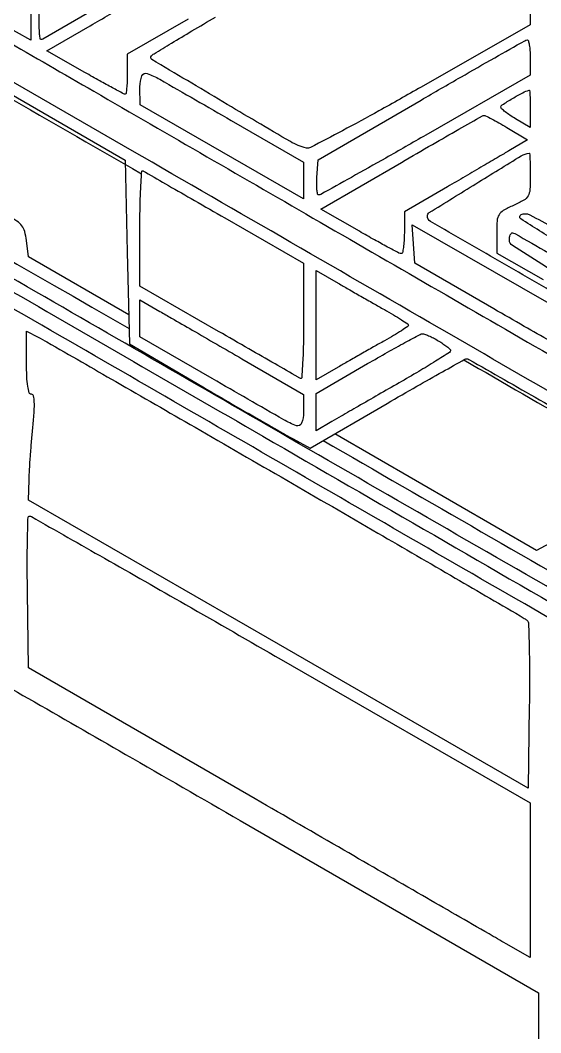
# Model space of a CAD drawing. Header units: millimetres. Extents: x -300689 to 10556, y -104928 to 107291.
# Drawn here: x -20676.21 to -20661.36, y 28066.75 to 28095.62 of the extents above; entities that cross this region are included whole.
import ezdxf

# ---------------------------------------------------------------- set-up
doc = ezdxf.new("R2010")
doc.units = ezdxf.units.MM
doc.layers.add('Слой1', color=7, linetype='Continuous')

msp = doc.modelspace()

# ---------------------------------------------------------------- linework, layer by layer
for points in [[(-20582.4325, 28114.1294, -0.000002), (-20613.3603, 28096.2746, -0.000003), (-20644.2434, 28078.4459, -0.131641), (-20644.4652, 28078.3865, -0.131717), (-20644.6926, 28078.4474, -0.000611), (-20646.8335, 28079.6877, -0.000321), (-20649.016, 28080.9575, -0.491909), (-20649.0262, 28081.0362, -0.282385), (-20648.9851, 28081.046, -0.007797), (-20648.8042, 28080.9838, -0.013841), (-20648.5877, 28080.8988, -0.008783), (-20648.3402, 28080.7883, 0.030909), (-20647.5152, 28080.4633, 0.031145), (-20646.6585, 28080.2433, 0.02874), (-20645.7206, 28080.1192, 0.019842), (-20644.6499, 28080.0824, 0.01788), (-20643.6036, 28080.1253, 0.031503), (-20642.7471, 28080.2458, 0.033897), (-20641.9568, 28080.4649, 0.025085), (-20641.117, 28080.8086, 0.020593), (-20640.5576, 28081.0997, 0.00005), (-20632.7293, 28085.5928, 0.000326)], [(-20587.7542, 28175.7718, 0.000003), (-20607.9888, 28187.4736, 0.000096)], [(-20638.4823, 28147.8892, -0.001266), (-20641.5548, 28146.1271, -0.004672), (-20643.5088, 28145.0372, -0.001768), (-20644.9459, 28144.2597, -0.259879), (-20645.129, 28144.2627, 0.000291), (-20645.2752, 28144.3472), (-20650.6471, 28147.4477, 0.000002), (-20656.6119, 28150.8904, 0.000001), (-20663.6617, 28154.9592, -0.000248)], [(-20689.8745, 28164.198, -0.000006), (-20683.9242, 28160.766, -0.000031), (-20677.169, 28156.8691, -0.000019), (-20669.2829, 28152.3188, -0.000392), (-20659.5043, 28146.6657, -0.001527), (-20653.4663, 28143.1442, -0.000198), (-20648.9385, 28140.4824, -0.265741), (-20648.8415, 28140.3128, -0.023898), (-20648.8454, 28140.2323, -0.038107), (-20648.8571, 28140.1645, -0.044584), (-20648.8741, 28140.116, -0.294239), (-20648.8947, 28140.1028, -0.131394), (-20648.9355, 28140.1137, -0.000002), (-20655.0642, 28143.6439, -0.000172), (-20661.8146, 28147.5352, -0.000103), (-20669.8228, 28152.1575, 0.000222)], [(-20638.4022, 28200.4957, 0.000038), (-20664.8129, 28185.2223, 0.00002), (-20691.5301, 28169.7674, 0.057545)], [(-20639.3331, 28130.3393, 0.000062), (-20613.9332, 28145.0376, 0.000017), (-20587.7607, 28160.1886, 0.057807)], [(-20587.4386, 28159.8724, -0.000019), (-20614.101, 28144.4771, -0.000018), (-20640.7724, 28129.0791, -0.037469)], [(-20650.8381, 28147.1502, -0.000004), (-20645.423, 28144.0159, -0.063314)], [(-20690.1541, 28165.2161, 0.000032), (-20669.1298, 28153.0994, 0.000025), (-20647.999, 28140.9245, 0.038391), (-20647.2128, 28140.5486, 0.059118), (-20646.0825, 28140.2587, 0.03457), (-20644.6855, 28140.1693, 0.034553), (-20643.2877, 28140.2734, 0.058482), (-20642.1545, 28140.5752, 0.035846), (-20641.7213, 28140.7838, 0.00005), (-20633.8271, 28145.3087, 0.000426), (-20624.984, 28150.3889, 0.000263)], [(-20640.57, 28117.9185, 0.000061), (-20614.4214, 28133.0256, 0.000034), (-20587.9596, 28148.3204, 0.060489)], [(-20688.7136, 28129.2213, -0.00001), (-20682.8287, 28125.8246, -0.000031)], [(-20682.3871, 28098.3803, -0.000049), (-20679.585, 28096.7626, -0.000048), (-20676.6754, 28095.082, -0.00007), (-20674.1109, 28093.5999, 0.000045), (-20667.6529, 28089.8673, 0.000039), (-20660.8855, 28085.9574, 0.000041), (-20654.5887, 28082.3207, 0.000083), (-20649.6499, 28079.47), (-20644.6499, 28076.5851), (-20644.6499, 28076.0598), (-20644.6499, 28075.5346), (-20645.2787, 28075.8947, -0.000673), (-20645.6364, 28076.1003, -0.000127), (-20646.2892, 28076.4769, -0.000136), (-20647.0515, 28076.917, -0.000124), (-20647.8359, 28077.3706, 0.000252), (-20649.2478, 28078.1864, 0.000006), (-20656.0263, 28082.0986, 0.000013), (-20663.9628, 28086.6788, 0.000009), (-20673.01, 28091.8994), (-20696.2555, 28105.3125)], [(-20655.3442, 28098.2577, 0.00119), (-20651.1763, 28095.8831, 0.000339), (-20647.5421, 28093.8272, 0.039558), (-20647.0503, 28093.5986, 0.065936), (-20646.1531, 28093.394, 0.021154), (-20644.7856, 28093.3251, 0.021259), (-20643.4134, 28093.3724, 0.063326), (-20642.4942, 28093.5621, 0.048441), (-20641.0216, 28094.2317, 0.000069), (-20614.6214, 28109.4782, 0.000052), (-20588.0699, 28124.8206, 0.063882)], [(-20684.4552, 28126.2923, 0.000016), (-20690.5415, 28129.801, 0.011734)], [(-20684.393, 28114.5331, 0.000012), (-20690.4511, 28118.0295, 0.004886)], [(-20676.0263, 28121.8977, -0.00002), (-20668.1828, 28117.3687, 0.000384)], [(-20644.2507, 28070.0039, 0.000011), (-20635.0942, 28075.2642, 0.000299)], [(-20673.2789, 28108.5944, -0.000011), (-20669.5372, 28106.4362, -0.000016), (-20665.0766, 28103.8631, -0.000012), (-20660.164, 28101.0288, 0.000767)], [(-20623.6143, 28103.7934, -0.000086), (-20632.3126, 28098.7802, -0.000017), (-20639.9855, 28094.3601, -0.004304), (-20640.6589, 28093.9798, -0.025565), (-20641.6303, 28093.5054, -0.040626), (-20642.5076, 28093.2128, -0.038422), (-20643.4553, 28093.0561, -0.020131), (-20644.6499, 28093, -0.017593), (-20645.745, 28093.0313, -0.03199), (-20646.6326, 28093.1453, -0.035682), (-20647.4298, 28093.3599, -0.029477), (-20648.2427, 28093.6972, -0.017468), (-20648.6639, 28093.9203, -0.000041), (-20654.727, 28097.4091, -0.000269), (-20661.5555, 28101.344, -0.000168)], [(-20669.56, 28105.9659, 0.000048), (-20677.5644, 28110.5903, 0.000077)], [(-20648.6555, 28105.6472, -0.000043), (-20654.7341, 28109.144, -0.00027)], [(-20671.4158, 28095.6528), (-20673.1518, 28094.6539), (-20673.1523, 28094.085, -0.010033), (-20673.1569, 28093.8669, -0.016596), (-20673.1705, 28093.6832, -0.010544), (-20673.1894, 28093.537, -0.371043), (-20673.2136, 28093.5161, -0.123085), (-20673.2576, 28093.5271, -0.001001), (-20673.5753, 28093.6973, -0.003525), (-20673.9391, 28093.8965, -0.002252), (-20674.3593, 28094.133), (-20675.4441, 28094.7498), (-20674.2087, 28095.4688, 0.000181), (-20673.6572, 28095.79, 0.000117), (-20673.0195, 28096.1619, 0.000118)], [(-20661.6611, 28096.6898), (-20661.6611, 28095.4922), (-20664.7707, 28093.7166, -0.003012), (-20665.9745, 28093.0388, -0.004769), (-20667.015, 28092.4741, -0.001327), (-20667.9237, 28091.9952, -0.180863), (-20668.0444, 28091.9801, -0.074093), (-20668.5005, 28092.1629, -0.001872), (-20670.4232, 28093.297, -0.000614), (-20672.4524, 28094.5075, -0.492257), (-20672.4644, 28094.6095, -0.056453), (-20672.39, 28094.6672, -0.00075), (-20671.8907, 28094.9704, -0.002138), (-20671.3099, 28095.3185, -0.001402), (-20670.6378, 28095.7148)], [(-20680.0925, 28095.6094), (-20673.2127, 28091.6324), (-20673.1528, 28089.0121), (-20673.0929, 28086.3918), (-20670.9971, 28085.1666, 0.000776), (-20670.1593, 28084.6785, 0.000952), (-20669.3753, 28084.2255, 0.00079), (-20668.7148, 28083.8469, 0.006881), (-20668.4189, 28083.6832), (-20667.9365, 28083.425), (-20665.7378, 28084.6981, -0.001416), (-20664.8896, 28085.1861, -0.002276), (-20664.1634, 28085.5967, -0.000398), (-20663.5202, 28085.956, -0.134495), (-20663.4658, 28085.9693, -0.12396), (-20663.4099, 28085.9537, -0.000039), (-20661.3911, 28084.7987, -0.00068), (-20659.1518, 28083.5133, -0.000413)], [(-20660.2837, 28087.4581, -0.000859), (-20662.3893, 28088.6668, -0.000743), (-20664.5026, 28089.8891, -0.267351), (-20664.59, 28090.0407, -0.259169), (-20664.536, 28090.1379, -0.000702), (-20663.2048, 28090.9633, -0.001391), (-20661.9131, 28091.7568, -0.107015), (-20661.6858, 28091.8358, -0.433654), (-20661.6737, 28091.8257, -0.002184), (-20661.6646, 28091.6503, -0.007363), (-20661.658, 28091.4444, -0.004382), (-20661.6558, 28091.199, -0.013705), (-20661.667, 28090.7904, -0.114277), (-20661.7183, 28090.6138, -0.137297), (-20661.8389, 28090.4926, -0.022864), (-20662.1349, 28090.3425, 0.022313), (-20662.425, 28090.1957, 0.128673), (-20662.5476, 28090.0772, 0.119116), (-20662.6012, 28089.9094, 0.017956), (-20662.6139, 28089.5542), (-20662.6139, 28088.9819), (-20661.2905, 28088.2271, -0.00511)], [(-20660.8643, 28089.2892, -0.004811), (-20661.9243, 28089.9576, -0.595931), (-20661.9146, 28090.084, -0.230542), (-20661.6726, 28090.0759, -0.002977), (-20660.2946, 28089.3363, -0.005122)]]:
    msp.add_lwpolyline(points, format="xyb")
for points in [[(-20669.8576, 28105.7552, -0.000324), (-20658.9431, 28099.4431, -0.001793), (-20653.0861, 28096.0228, -0.000408), (-20649.0166, 28093.6221, -0.225018), (-20648.8615, 28093.3926, -0.042611), (-20648.8514, 28093.2416, -0.438424), (-20648.8931, 28093.2045, -0.106052), (-20648.9915, 28093.2362, -0.003675), (-20649.3405, 28093.441, 0.003655), (-20649.7551, 28093.6843, 0.000009), (-20655.7657, 28097.152, 0.000057), (-20662.5404, 28101.0593, 0.000036), (-20670.4847, 28105.6393, -0.000364), (-20680.6976, 28111.5361, -0.001632), (-20686.6638, 28115.0127, -0.000257), (-20691.0052, 28117.5645, -0.261628), (-20691.1134, 28117.7504, -0.061065), (-20691.1043, 28117.8356, -0.126888), (-20691.0736, 28117.8945, -0.170476), (-20691.0253, 28117.9208, -0.132848), (-20690.9653, 28117.9147, -0.03907), (-20690.846, 28117.8579, -0.000007), (-20684.7025, 28114.3189, -0.000162), (-20677.9037, 28110.3994, -0.000098)], [(-20669.6478, 28098.9952, -0.002016), (-20669.6736, 28098.7988, -0.003175), (-20669.6976, 28098.6304, -0.000821), (-20669.7197, 28098.4837, -0.122742), (-20669.7262, 28098.4681, -0.102485), (-20669.7852, 28098.4156, -0.000029), (-20672.6688, 28096.7542, -0.000023), (-20675.5594, 28095.0891, -0.131388), (-20675.6195, 28095.073, -0.378385), (-20675.6387, 28095.09, -0.008431), (-20675.6529, 28095.2225, -0.014755), (-20675.6629, 28095.3869, -0.008897), (-20675.6655, 28095.582), (-20675.6632, 28096.091), (-20672.7014, 28097.7947, -0.001003), (-20671.5603, 28098.448, -0.001622), (-20670.5866, 28098.9988, -0.000227), (-20669.7198, 28099.4848, -0.119001), (-20669.6612, 28099.5013, -0.391924), (-20669.6336, 28099.4775, -0.021734), (-20669.6249, 28099.3538, -0.024193), (-20669.6285, 28099.1901, -0.014197)], [(-20678.1928, 28097.4083), (-20675.9086, 28096.091), (-20675.9079, 28095.5729), (-20675.9073, 28095.0547), (-20676.7242, 28095.513, -0.000885), (-20677.1434, 28095.7492, -0.000286), (-20677.7637, 28096.1005, -0.000285), (-20678.453, 28096.4919, -0.00032), (-20679.1158, 28096.8694), (-20680.6906, 28097.7676), (-20680.6942, 28098.2866, -0.020063), (-20680.6876, 28098.4828, -0.036519), (-20680.6642, 28098.6414, -0.047714), (-20680.6297, 28098.7474, -0.395839), (-20680.5873, 28098.7656, -0.041885), (-20680.5051, 28098.7278, -0.000296), (-20679.8384, 28098.3505, -0.001139), (-20679.0763, 28097.9162, -0.000729)], [(-20661.658, 28094.564), (-20661.6602, 28094.0551), (-20664.6347, 28092.3485, -0.001142), (-20665.7811, 28091.6942, -0.001845), (-20666.7601, 28091.1432, -0.000276), (-20667.6305, 28090.6582, -0.127645), (-20667.6933, 28090.6419, -0.359215), (-20667.7243, 28090.6675, -0.02438), (-20667.7419, 28090.7894, -0.026098), (-20667.7486, 28090.9516, -0.01567), (-20667.7405, 28091.1442), (-20667.7037, 28091.6464), (-20664.7696, 28093.3491, -0.000989), (-20663.6383, 28094.0026, -0.001591), (-20662.671, 28094.5547, -0.000257), (-20661.8126, 28095.0405, -0.099422), (-20661.7457, 28095.0624, -0.365999), (-20661.7107, 28095.0393, -0.027847), (-20661.6829, 28094.9204, -0.027992), (-20661.6637, 28094.7584, -0.01661)], [(-20670.1887, 28092.7675), (-20668.1229, 28091.5752), (-20668.1229, 28091.055), (-20668.1229, 28090.5348), (-20670.456, 28091.8758), (-20672.7891, 28093.2167), (-20672.7913, 28093.7299, -0.090086), (-20672.7364, 28094.04, -0.413962), (-20672.5868, 28094.1087, -0.041719), (-20672.2256, 28093.9397, -0.000615)], [(-20661.6558, 28093.101), (-20661.6558, 28092.5661), (-20662.075, 28092.8135, -0.01423), (-20662.2356, 28092.9145, -0.020537), (-20662.371, 28093.0134, -0.016893), (-20662.474, 28093.1012, -0.210827), (-20662.4942, 28093.147, -0.257356), (-20662.4583, 28093.2121, -0.006559), (-20662.1622, 28093.3937, -0.013219), (-20661.8697, 28093.5575, -0.058487), (-20661.6858, 28093.6282, -0.468153), (-20661.6737, 28093.6195, -0.003282), (-20661.6646, 28093.4765, -0.008932), (-20661.658, 28093.3056, -0.00525)], [(-20662.3232, 28092.5659), (-20661.7332, 28092.2185), (-20662.2634, 28091.9024, -0.00145), (-20662.5467, 28091.7346, -0.000388), (-20662.9984, 28091.4693, -0.000393), (-20663.5122, 28091.1686, -0.000406), (-20664.0211, 28090.8719), (-20665.2486, 28090.1574), (-20665.2486, 28089.5613, -0.014163), (-20665.2551, 28089.3331, -0.023455), (-20665.275, 28089.1414, -0.020061), (-20665.3031, 28088.9957, -0.35942), (-20665.3385, 28088.9689, -0.111203), (-20665.4015, 28088.9857, -0.001825), (-20665.7257, 28089.1573, -0.004642), (-20666.1017, 28089.3625, -0.003054), (-20666.5307, 28089.6053), (-20667.6332, 28090.2382), (-20665.3331, 28091.5721, -0.000948), (-20664.447, 28092.0838, -0.001534), (-20663.6911, 28092.5153, -0.000211), (-20663.018, 28092.8964, -0.114155), (-20662.9732, 28092.9097, -0.134229), (-20662.9321, 28092.901, -0.003224), (-20662.7576, 28092.8102, -0.006829), (-20662.5537, 28092.6987, -0.00456)], [(-20670.3684, 28089.9857), (-20668.1229, 28088.6935), (-20668.1229, 28087.0259, -0.005055), (-20668.1293, 28086.3898, -0.0088), (-20668.1493, 28085.8624, -0.003516), (-20668.1765, 28085.4268, -0.545253), (-20668.2127, 28085.4069, -0.006609), (-20668.2822, 28085.4456, -0.000037), (-20668.9358, 28085.8215, -0.00016), (-20669.6808, 28086.2505, -0.000102), (-20670.548, 28086.7503), (-20672.7935, 28088.0452), (-20672.7935, 28089.7099, -0.005064), (-20672.7871, 28090.3449, -0.008815), (-20672.7671, 28090.8714, -0.003526), (-20672.7399, 28091.3063, -0.544801), (-20672.7037, 28091.3262, -0.006691), (-20672.6342, 28091.2876, -0.000038), (-20671.9807, 28090.9125, -0.000162), (-20671.2356, 28090.4845, -0.000103)], [(-20660.3408, 28086.6, -0.00945), (-20660.3436, 28086.4049, -0.01566), (-20660.3542, 28086.2405, -0.009447), (-20660.3694, 28086.1088, -0.375603), (-20660.3898, 28086.091, -0.1292), (-20660.4282, 28086.1011, -0.000181), (-20661.0881, 28086.474, -0.0015), (-20661.8272, 28086.8949, -0.000923), (-20662.6951, 28087.3948), (-20664.9492, 28088.6985), (-20664.9855, 28089.2458), (-20665.0218, 28089.793), (-20662.6825, 28088.451), (-20660.3432, 28087.109)], [(-20655.4882, 28085.7426, -0.001145), (-20652.1934, 28083.8235, -0.005225), (-20650.2919, 28082.6833, -0.002902), (-20648.9952, 28081.8768, -0.217913), (-20648.8634, 28081.6753, -0.568805), (-20648.9503, 28081.604, -0.027863), (-20649.3709, 28081.7834, -0.014067), (-20650.1238, 28082.1822, -0.002081), (-20651.6179, 28083.0364, 0.000262), (-20652.9637, 28083.8123, 0.000116), (-20654.741, 28084.8353, 0.000115), (-20656.6241, 28085.918, 0.000155), (-20658.3284, 28086.8966, -0.002231), (-20660.1476, 28087.9513, -0.007481), (-20661.3258, 28088.6653, -0.004193), (-20662.1656, 28089.2015, -0.24866), (-20662.2506, 28089.3545, -0.041002), (-20662.2456, 28089.4346, -0.062127), (-20662.2271, 28089.5018, -0.083593), (-20662.1989, 28089.5468, -0.221767), (-20662.1648, 28089.5615, -0.123328), (-20662.0967, 28089.5424, -0.000063), (-20660.1665, 28088.4386, -0.000865), (-20658.0201, 28087.206, -0.000527)], [(-20665.8189, 28087.3738, -0.006362), (-20665.5554, 28087.2219, -0.009965), (-20665.3332, 28087.0839, -0.004493), (-20665.1497, 28086.9625, -0.243264), (-20665.1303, 28086.9271, -0.255125), (-20665.1486, 28086.8916, -0.004649), (-20665.3316, 28086.7703, -0.010269), (-20665.5537, 28086.6326, -0.006525), (-20665.8175, 28086.4809, 0.001244), (-20666.1268, 28086.3074, 0.000775), (-20666.4885, 28086.1026, 0.000778), (-20666.8445, 28085.8995, 0.001412), (-20667.1349, 28085.7322), (-20667.7636, 28085.3676), (-20667.7636, 28086.9293), (-20667.7636, 28088.4911), (-20667.1349, 28088.1247, 0.001464), (-20666.8446, 28087.9567, 0.000808), (-20666.489, 28087.753, 0.000805), (-20666.1277, 28087.5476, 0.001294)], [(-20669.8854, 28085.9713), (-20668.1239, 28084.9533), (-20668.1234, 28084.4401, -0.090137), (-20668.1794, 28084.13, -0.412881), (-20668.3295, 28084.0614, -0.04177), (-20668.6908, 28084.2304, -0.000616), (-20670.7277, 28085.4026), (-20672.7935, 28086.5948), (-20672.7935, 28087.1238), (-20672.7935, 28087.6528), (-20672.2202, 28087.321, 0.000092), (-20671.8938, 28087.1322, 0.000017), (-20671.2979, 28086.7877, 0.000019), (-20670.6018, 28086.3853, 0.000017)], [(-20664.2791, 28086.4844, -0.015793), (-20664.1459, 28086.3999, -0.022411), (-20664.0335, 28086.3159, -0.019543), (-20663.949, 28086.2411, -0.204344), (-20663.9313, 28086.1994, -0.256717), (-20663.9571, 28086.1525, -0.001739), (-20664.3622, 28085.8972, -0.006152), (-20664.8359, 28085.6092, -0.003824), (-20665.3983, 28085.2823, 0.000471), (-20665.9929, 28084.9421, 0.000523), (-20666.5664, 28084.6125, 0.000483), (-20667.0549, 28084.3303, 0.002732), (-20667.3145, 28084.1782), (-20667.7636, 28083.9117), (-20667.7636, 28084.4456), (-20667.7636, 28084.9795), (-20666.2965, 28085.8306, -0.002605), (-20665.7269, 28086.1571, -0.004017), (-20665.2307, 28086.4329, -0.001367), (-20664.8002, 28086.6661, -0.113909), (-20664.7282, 28086.6858, -0.101887), (-20664.6697, 28086.6761, -0.01387), (-20664.5545, 28086.6283, -0.015488), (-20664.4197, 28086.5627, -0.012512)]]:
    msp.add_lwpolyline(points, format="xyb", close=True)
at = {"layer": 'Слой1'}
for points in [[(-20690.4206, 28095.9516, -0.001462), (-20689.8745, 28095.6388, -0.000006), (-20683.9242, 28092.2068, -0.000031), (-20677.169, 28088.3099, -0.000019), (-20669.2829, 28083.7596, -0.000392), (-20659.5043, 28078.1065, -0.001527), (-20653.4663, 28074.585, -0.000198), (-20648.9385, 28071.9232, -0.265741), (-20648.8415, 28071.7536, -0.023898), (-20648.8454, 28071.6731, -0.038107), (-20648.8571, 28071.6053, -0.044584), (-20648.8741, 28071.5568, -0.294239), (-20648.8947, 28071.5436, -0.131394), (-20648.9355, 28071.5545, -0.000002), (-20655.0642, 28075.0847, -0.000172), (-20661.8146, 28078.976, -0.000103), (-20669.8228, 28083.5983, 0.000222), (-20677.8417, 28088.2243, 0.000366), (-20684.6272, 28092.1281, 0.00002), (-20690.7453, 28095.6417, 0.066232)], [(-20639.3331, 28061.7801, 0.000062), (-20613.9332, 28076.4784, 0.000017), (-20587.7607, 28091.6294, 0.057807)], [(-20587.4386, 28091.3132, -0.000019), (-20614.101, 28075.9179, -0.000018), (-20640.7724, 28060.5199, -0.037469)], [(-20682.3988, 28096.7932, -0.000009), (-20676.9771, 28093.6779, -0.0002398), (-20672.7442, 28091.2429)], [(-20640.57, 28049.3593, 0.000061), (-20614.4214, 28064.4664, 0.000034), (-20587.9596, 28079.7612, 0.060489)], [(-20688.7136, 28060.6621, -0.00001), (-20682.8287, 28057.2654, -0.000031), (-20676.0263, 28053.3385, -0.00002), (-20668.1828, 28048.8095, 0.000384)], [(-20691.0384, 28097.234, 0.0276759), (-20690.1541, 28096.6569, 0.000026), (-20673.1029, 28086.8297, 0.000026)], [(-20649.5013, 28072.813, -0.0002499), (-20653.5506, 28075.1131, -0.001103), (-20660.357, 28079.0039, -0.000479), (-20669.3932, 28084.2073, 0.000142), (-20677.5415, 28088.9067, 0.000233), (-20684.438, 28092.8773, 0.000014), (-20690.6512, 28096.4503, 0.038884), (-20690.825, 28096.533, -0.078664), (-20691.2449, 28096.7753, -0.0105253), (-20691.5187, 28097.0066)], [(-20673.112, 28087.227), (-20675.9672, 28088.8764), (-20676.027, 28089.3417, 0.034544), (-20676.0784, 28089.5988, 0.09549), (-20676.1594, 28089.7638, 0.089586), (-20676.2992, 28089.8928, 0.028066), (-20676.5489, 28090.0326, 0.018051), (-20676.825, 28090.1553, 0.080814), (-20676.9972, 28090.1939, 0.094587), (-20677.1592, 28090.1729, 0.029761), (-20677.3872, 28090.0825, -0.14673), (-20677.7092, 28090.0354, -0.072169), (-20678.1094, 28090.1549, -0.020737), (-20678.8133, 28090.5175, -0.001217), (-20680.9036, 28091.7132), (-20684.0436, 28093.5195), (-20684.0473, 28093.9619, 0.033935), (-20684.0654, 28094.1996, 0.090828), (-20684.1195, 28094.3599, 0.094416), (-20684.2254, 28094.487, 0.038622), (-20684.4102, 28094.6164), (-20684.7695, 28094.8287), (-20684.2007, 28095.4154, -0.017977), (-20683.7343, 28095.8629, -0.012931)], [(-20684.4552, 28057.7331, 0.000016), (-20690.5415, 28061.2418, 0.011734)], [(-20663.55, 28085.9393, -0.0000865), (-20656.8151, 28082.0482, -0.000151), (-20650.8381, 28078.591, -0.0000009), (-20649.6172, 28077.8844, -0.0000009)], [(-20667.5664, 28083.6393, 0.0000214), (-20649.511, 28073.2363)], [(-20644.2507, 28001.4447, 0.000011), (-20635.0942, 28006.705, 0.000299)], [(-20657.7382, 28065.7531, -0.004794), (-20659.6019, 28066.8651, -0.001815), (-20660.9628, 28067.7016, -0.254975), (-20661.0534, 28067.861, -0.032259), (-20661.0496, 28067.9413, -0.050105), (-20661.0351, 28068.009, -0.065104), (-20661.0129, 28068.0558, -0.255047), (-20660.9858, 28068.0705, -0.130952), (-20660.8991, 28068.0474, -0.000109), (-20658.978, 28066.9448, -0.000699), (-20656.1867, 28065.3366, -0.00011), (-20650.6978, 28062.1625, 0.005263)]]:
    msp.add_lwpolyline(points, format="xyb", dxfattribs=at)
for points in [[(-20668.6019, 28082.5046, -0.000387), (-20666.0011, 28080.9988, -0.000629), (-20663.796, 28079.7161, -0.000064), (-20661.8253, 28078.5661, -0.061961), (-20661.7431, 28078.5033, -0.193027), (-20661.7063, 28078.4196, -0.001897), (-20661.6873, 28077.7507, -0.005882), (-20661.6774, 28076.9736, -0.003736), (-20661.6832, 28076.0685), (-20661.7157, 28073.7244), (-20668.8414, 28077.8308), (-20675.9672, 28081.9372), (-20675.9529, 28082.5188, -0.008331), (-20675.9411, 28082.8061, -0.003257), (-20675.9156, 28083.2022, -0.003222), (-20675.8824, 28083.6306, -0.004003), (-20675.8458, 28084.0286, 0.007641), (-20675.8085, 28084.4689, 0.02919), (-20675.8056, 28084.7443, 0.049203), (-20675.8299, 28084.9097, 0.344364), (-20675.89, 28084.9567, -0.329976), (-20675.9513, 28085.0021, -0.036264), (-20675.9926, 28085.1835, -0.027748), (-20676.0191, 28085.4611, -0.009985), (-20676.027, 28085.858), (-20676.027, 28086.7593), (-20675.6977, 28086.5872, -0.010109), (-20675.4468, 28086.4497, -0.000081), (-20673.4775, 28085.317, -0.000295), (-20671.2192, 28084.0159, -0.00019)], [(-20668.7621, 28077.3936), (-20661.6558, 28073.3035), (-20661.6558, 28071.0974), (-20661.6558, 28068.8913), (-20662.3445, 28069.2852, -0.000946), (-20662.8321, 28069.5654, -0.000033), (-20664.7305, 28070.661, -0.000061), (-20666.9724, 28071.9555, -0.000043), (-20669.5001, 28073.4157), (-20675.9672, 28077.1524), (-20675.9998, 28079.318, -0.003551), (-20676.0064, 28080.1484, -0.005922), (-20675.9987, 28080.8475, -0.001407), (-20675.9833, 28081.4517, -0.405906), (-20675.9504, 28081.4837, -0.130004), (-20675.888, 28081.4672, -0.000048), (-20673.805, 28080.2822, -0.00077), (-20671.4926, 28078.9618, -0.000468)], [(-20669.9289, 28072.8011), (-20661.4178, 28067.8909), (-20661.4171, 28061.4424), (-20661.4163, 28054.9939), (-20661.9253, 28055.2922, 0.001872), (-20665.467, 28057.3497, 0.000417), (-20671.5348, 28060.8377, 0.000012), (-20678.4574, 28064.8092, 0.130948), (-20678.5618, 28064.837, -0.409426), (-20678.6028, 28064.8774, -0.000235), (-20678.6324, 28066.7397, -0.002412), (-20678.6546, 28068.8304, -0.001446), (-20678.6618, 28071.314, -0.001353), (-20678.6546, 28073.9736, -0.002953), (-20678.6315, 28076.0122, -0.000438), (-20678.6006, 28077.7169, -0.513445), (-20678.5509, 28077.7511, -0.043906), (-20678.4645, 28077.7112, -0.000024), (-20675.9724, 28076.2806, -0.000325), (-20673.2001, 28074.6865, -0.000199)]]:
    msp.add_lwpolyline(points, format="xyb", close=True, dxfattribs=at)
msp.add_lwpolyline([(-20661.1075, 28080.7028), (-20661.4762, 28080.5051), (-20667.2344, 28083.8316)], dxfattribs=at)

doc.saveas('drawing.dxf')
